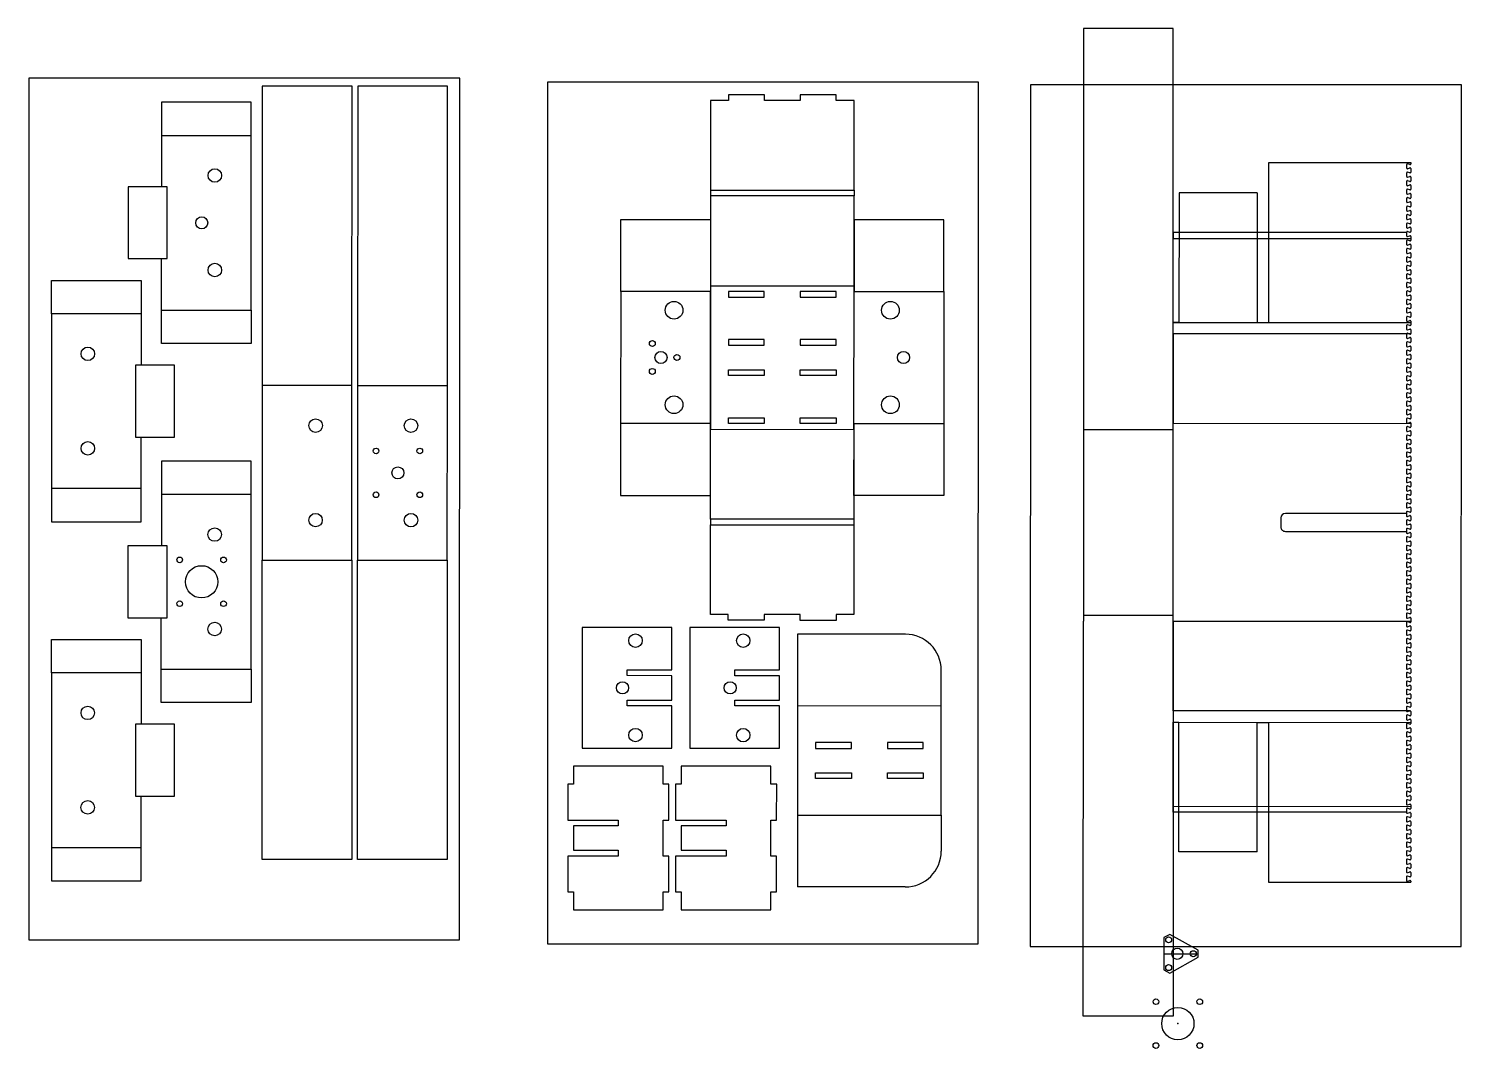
# Model space of a CAD drawing. Extents: x -47.4 to 49.1, y -49.9 to 45.6.
# Drawn here: x -39.23 to 0.68, y 17.07 to 45.47 of the extents above; entities that cross this region are included whole.
import ezdxf

# ---------------------------------------------------------------- set-up
doc = ezdxf.new("R2010")
doc.units = 0
for name, color, linetype in [('CUT', 5, 'CONTINUOUS'), ('DEFAULT', 7, 'CONTINUOUS'), ('REFERENCE_GEO', 7, 'CONTINUOUS'), ('SCORE', 1, 'CONTINUOUS')]:
    doc.layers.add(name, color=color, linetype=linetype)

msp = doc.modelspace()

# ---------------------------------------------------------------- linework, layer by layer
at = {"layer": 'CUT'}
for p, q in [((-9.846, 45.467), (-9.849, 34.467)), ((-7.346, 45.467), (-9.846, 45.467)), ((-7.349, 34.467), (-7.346, 45.467)), ((-32.719, 43.865), (-32.722, 35.525)), ((-30.219, 43.864), (-32.719, 43.865)), ((-30.222, 35.524), (-30.219, 43.864)), ((-30.063, 43.864), (-30.065, 35.524)), ((-27.563, 43.864), (-30.063, 43.864)), ((-27.565, 35.524), (-27.563, 43.864)), ((-18.737, 43.628), (-19.737, 43.628)), ((-19.737, 43.628), (-19.737, 43.468)), ((-18.737, 43.468), (-18.737, 43.628)), ((-16.737, 43.627), (-17.737, 43.627)), ((-17.737, 43.627), (-17.737, 43.467)), ((-16.737, 43.467), (-16.737, 43.627)), ((-35.528, 43.421), (-35.529, 42.491)), ((-33.028, 43.42), (-35.528, 43.421)), ((-33.029, 42.49), (-33.028, 43.42)), ((-19.737, 43.468), (-20.237, 43.468)), ((-20.237, 43.468), (-20.237, 40.968)), ((-17.737, 43.467), (-18.737, 43.468)), ((-16.237, 43.467), (-16.737, 43.467)), ((-16.237, 40.967), (-16.237, 43.467)), ((-35.529, 42.491), (-35.529, 41.061)), ((-33.03, 37.63), (-33.029, 42.49)), ((-4.688, 37.286), (-4.687, 41.736)), ((-4.687, 41.736), (-0.729, 41.735)), ((-0.847, 41.687), (-0.847, 41.584)), ((-0.755, 41.684), (-0.821, 41.706)), ((-0.821, 41.566), (-0.755, 41.588)), ((-0.729, 41.735), (-0.729, 41.702)), ((-0.729, 41.569), (-0.729, 41.518)), ((-0.729, 41.518), (-0.729, 41.466)), ((-0.847, 41.451), (-0.847, 41.348)), ((-0.847, 41.215), (-0.847, 41.112)), ((-0.755, 41.448), (-0.821, 41.47)), ((-0.821, 41.329), (-0.755, 41.352)), ((-0.755, 41.211), (-0.821, 41.233)), ((-0.821, 41.093), (-0.755, 41.115)), ((-0.729, 41.333), (-0.729, 41.281)), ((-0.729, 41.281), (-0.729, 41.23)), ((-36.459, 41.061), (-36.46, 39.061)), ((-35.369, 41.061), (-36.459, 41.061)), ((-20.237, 40.968), (-20.238, 40.808)), ((-20.238, 40.808), (-20.238, 38.308)), ((-16.237, 40.967), (-16.238, 40.807)), ((-16.238, 38.307), (-16.238, 40.807)), ((-7.187, 40.896), (-7.188, 37.286)), ((-5.007, 40.896), (-7.187, 40.896)), ((-5.007, 40.896), (-5.008, 37.286)), ((-0.847, 40.979), (-0.847, 40.876)), ((-0.847, 40.742), (-0.847, 40.64)), ((-0.755, 40.975), (-0.821, 40.997)), ((-0.821, 40.857), (-0.755, 40.879)), ((-0.755, 40.739), (-0.821, 40.761)), ((-0.729, 41.097), (-0.729, 41.045)), ((-0.729, 41.045), (-0.729, 40.994)), ((-0.729, 40.86), (-0.729, 40.809)), ((-0.729, 40.809), (-0.729, 40.758)), ((-0.847, 40.506), (-0.847, 40.403)), ((-0.821, 40.621), (-0.755, 40.643)), ((-0.755, 40.503), (-0.821, 40.525)), ((-0.821, 40.385), (-0.755, 40.407)), ((-0.729, 40.624), (-0.729, 40.573)), ((-0.729, 40.573), (-0.729, 40.521)), ((-0.729, 40.388), (-0.729, 40.337)), ((-0.729, 40.337), (-0.729, 40.285)), ((-22.738, 40.149), (-20.238, 40.148)), ((-22.738, 38.149), (-22.738, 40.149)), ((-20.238, 40.148), (-20.238, 38.148)), ((-13.738, 40.146), (-16.238, 40.147)), ((-16.238, 40.147), (-16.238, 38.147)), ((-13.738, 38.146), (-13.738, 40.146)), ((-0.847, 40.27), (-0.847, 40.167)), ((-0.847, 40.034), (-0.847, 39.931)), ((-0.755, 40.266), (-0.821, 40.289)), ((-0.821, 40.148), (-0.755, 40.17)), ((-0.755, 40.03), (-0.821, 40.052)), ((-0.821, 39.912), (-0.755, 39.934)), ((-0.729, 40.152), (-0.729, 40.1)), ((-0.729, 40.1), (-0.729, 40.049)), ((-0.729, 39.916), (-0.729, 39.864)), ((-7.347, 39.787), (-7.347, 39.627)), ((-0.847, 39.797), (-0.847, 39.695)), ((-0.847, 39.561), (-0.847, 39.458)), ((-0.755, 39.558), (-0.822, 39.58)), ((-0.755, 39.794), (-0.821, 39.816)), ((-0.821, 39.676), (-0.755, 39.698)), ((-0.729, 39.864), (-0.729, 39.813)), ((-0.729, 39.679), (-0.729, 39.628)), ((-0.729, 39.628), (-0.729, 39.576)), ((-0.848, 39.325), (-0.848, 39.222)), ((-0.822, 39.44), (-0.755, 39.462)), ((-0.755, 39.322), (-0.822, 39.344)), ((-0.822, 39.204), (-0.755, 39.226)), ((-0.755, 39.085), (-0.822, 39.107)), ((-0.729, 39.443), (-0.729, 39.392)), ((-0.729, 39.392), (-0.729, 39.34)), ((-0.729, 39.207), (-0.729, 39.155)), ((-0.729, 39.155), (-0.729, 39.104)), ((-36.46, 39.061), (-35.37, 39.061)), ((-35.53, 37.631), (-35.53, 39.061)), ((-0.848, 39.089), (-0.848, 38.986)), ((-0.848, 38.853), (-0.848, 38.75)), ((-0.822, 38.967), (-0.755, 38.989)), ((-0.755, 38.849), (-0.822, 38.871)), ((-0.822, 38.731), (-0.755, 38.753)), ((-0.73, 38.971), (-0.73, 38.919)), ((-0.73, 38.919), (-0.73, 38.868)), ((-0.73, 38.734), (-0.73, 38.683)), ((-38.591, 37.523), (-38.59, 38.453)), ((-38.59, 38.453), (-36.09, 38.452)), ((-36.09, 38.452), (-36.091, 37.522)), ((-0.848, 38.616), (-0.848, 38.514)), ((-0.848, 38.38), (-0.848, 38.277)), ((-0.756, 38.613), (-0.822, 38.635)), ((-0.822, 38.495), (-0.756, 38.517)), ((-0.756, 38.377), (-0.822, 38.399)), ((-0.73, 38.683), (-0.73, 38.632)), ((-0.73, 38.498), (-0.73, 38.447)), ((-0.73, 38.447), (-0.73, 38.395)), ((-22.738, 38.149), (-22.739, 34.469)), ((-18.738, 38.148), (-19.738, 38.148)), ((-19.738, 38.148), (-19.738, 37.988)), ((-19.738, 37.988), (-18.738, 37.988)), ((-18.738, 37.988), (-18.738, 38.148)), ((-16.738, 38.147), (-17.738, 38.147)), ((-17.738, 38.147), (-17.738, 37.987)), ((-17.738, 37.987), (-16.738, 37.987)), ((-16.738, 37.987), (-16.738, 38.147)), ((-13.738, 38.146), (-13.739, 34.466)), ((-0.848, 38.144), (-0.848, 38.041)), ((-0.822, 38.259), (-0.756, 38.281)), ((-0.756, 38.14), (-0.822, 38.163)), ((-0.822, 38.022), (-0.756, 38.044)), ((-0.756, 37.904), (-0.822, 37.926)), ((-0.73, 38.262), (-0.73, 38.211)), ((-0.73, 38.211), (-0.73, 38.159)), ((-0.73, 38.026), (-0.73, 37.974)), ((-0.73, 37.974), (-0.73, 37.923)), ((-38.591, 37.523), (-38.592, 32.663)), ((-36.091, 37.522), (-36.091, 36.092)), ((-35.531, 36.701), (-35.53, 37.631)), ((-33.03, 37.63), (-33.031, 36.7)), ((-0.848, 37.908), (-0.848, 37.805)), ((-0.848, 37.672), (-0.848, 37.569)), ((-0.822, 37.786), (-0.756, 37.808)), ((-0.756, 37.668), (-0.822, 37.69)), ((-0.822, 37.55), (-0.756, 37.572)), ((-0.73, 37.79), (-0.73, 37.738)), ((-0.73, 37.738), (-0.73, 37.687)), ((-0.73, 37.553), (-0.73, 37.502)), ((-7.188, 37.286), (-7.348, 37.287)), ((-5.008, 37.286), (-4.688, 37.286)), ((-0.848, 37.435), (-0.848, 37.332)), ((-0.848, 37.199), (-0.848, 37.096)), ((-0.756, 37.432), (-0.822, 37.454)), ((-0.822, 37.314), (-0.756, 37.336)), ((-0.756, 37.196), (-0.822, 37.218)), ((-0.73, 37.502), (-0.73, 37.451)), ((-0.73, 37.317), (-0.73, 37.266)), ((-0.73, 37.266), (-0.73, 37.214)), ((-18.739, 36.808), (-19.739, 36.808)), ((-19.739, 36.808), (-19.739, 36.648)), ((-18.739, 36.648), (-18.739, 36.808)), ((-16.739, 36.807), (-17.739, 36.807)), ((-17.739, 36.807), (-17.739, 36.647)), ((-16.739, 36.647), (-16.739, 36.807)), ((-7.348, 36.967), (-7.349, 34.467)), ((-0.848, 36.963), (-0.848, 36.86)), ((-0.848, 36.727), (-0.848, 36.624)), ((-0.822, 37.078), (-0.756, 37.1)), ((-0.756, 36.959), (-0.822, 36.982)), ((-0.822, 36.841), (-0.756, 36.863)), ((-0.756, 36.723), (-0.822, 36.745)), ((-0.73, 37.081), (-0.73, 37.029)), ((-0.73, 37.029), (-0.73, 36.978)), ((-0.73, 36.845), (-0.73, 36.793)), ((-0.73, 36.793), (-0.73, 36.742)), ((-33.031, 36.7), (-35.531, 36.701)), ((-19.739, 36.648), (-18.739, 36.648)), ((-17.739, 36.647), (-16.739, 36.647)), ((-0.848, 36.49), (-0.848, 36.388)), ((-0.823, 36.369), (-0.756, 36.391)), ((-0.822, 36.605), (-0.756, 36.627)), ((-0.756, 36.487), (-0.822, 36.509)), ((-0.73, 36.608), (-0.73, 36.557)), ((-0.73, 36.557), (-0.73, 36.506)), ((-0.73, 36.372), (-0.73, 36.321)), ((-0.73, 36.321), (-0.73, 36.269)), ((-35.161, 36.092), (-36.251, 36.092)), ((-35.162, 34.092), (-35.161, 36.092)), ((-19.739, 35.968), (-18.739, 35.968)), ((-19.739, 35.808), (-19.739, 35.968)), ((-18.739, 35.968), (-18.739, 35.808)), ((-17.739, 35.967), (-16.739, 35.967)), ((-17.739, 35.807), (-17.739, 35.967)), ((-16.739, 35.967), (-16.739, 35.807)), ((-0.849, 36.018), (-0.849, 35.915)), ((-0.848, 36.254), (-0.848, 36.151)), ((-0.756, 36.251), (-0.823, 36.273)), ((-0.823, 36.133), (-0.756, 36.155)), ((-0.756, 36.015), (-0.823, 36.037)), ((-0.823, 35.896), (-0.756, 35.918)), ((-0.73, 36.136), (-0.73, 36.085)), ((-0.73, 36.085), (-0.73, 36.033)), ((-32.722, 35.525), (-32.723, 30.665)), ((-30.223, 30.664), (-30.222, 35.524)), ((-30.065, 35.524), (-30.067, 30.664)), ((-27.567, 30.664), (-27.565, 35.524)), ((-18.739, 35.808), (-19.739, 35.808)), ((-16.739, 35.807), (-17.739, 35.807)), ((-0.849, 35.782), (-0.849, 35.679)), ((-0.849, 35.546), (-0.849, 35.443)), ((-0.756, 35.778), (-0.823, 35.8)), ((-0.823, 35.66), (-0.756, 35.682)), ((-0.756, 35.542), (-0.823, 35.564)), ((-0.731, 35.664), (-0.731, 35.612)), ((-0.731, 35.612), (-0.731, 35.561)), ((-0.73, 35.9), (-0.73, 35.848)), ((-0.73, 35.848), (-0.73, 35.797)), ((-0.849, 35.309), (-0.849, 35.206)), ((-0.823, 35.424), (-0.756, 35.446)), ((-0.757, 35.306), (-0.823, 35.328)), ((-0.823, 35.188), (-0.757, 35.21)), ((-0.731, 35.427), (-0.731, 35.376)), ((-0.731, 35.376), (-0.731, 35.325)), ((-0.731, 35.191), (-0.731, 35.14)), ((-0.731, 35.14), (-0.731, 35.088)), ((-0.849, 35.073), (-0.849, 34.97)), ((-0.849, 34.837), (-0.849, 34.734)), ((-0.757, 35.07), (-0.823, 35.092)), ((-0.823, 34.952), (-0.757, 34.974)), ((-0.757, 34.833), (-0.823, 34.856)), ((-0.823, 34.715), (-0.757, 34.737)), ((-0.731, 34.955), (-0.731, 34.904)), ((-0.731, 34.904), (-0.731, 34.852)), ((-0.731, 34.719), (-0.731, 34.667)), ((-22.739, 34.469), (-22.74, 32.469)), ((-20.24, 32.468), (-20.239, 34.468)), ((-19.739, 34.628), (-18.739, 34.628)), ((-19.739, 34.468), (-19.739, 34.628)), ((-18.739, 34.468), (-19.739, 34.468)), ((-18.739, 34.628), (-18.739, 34.468)), ((-17.739, 34.627), (-16.739, 34.627)), ((-17.739, 34.467), (-17.739, 34.627)), ((-16.739, 34.467), (-17.739, 34.467)), ((-16.739, 34.627), (-16.739, 34.467)), ((-16.24, 32.467), (-16.239, 34.467)), ((-13.739, 34.466), (-13.74, 32.466)), ((-9.849, 34.467), (-9.851, 28.967)), ((-0.849, 34.601), (-0.849, 34.498)), ((-0.849, 34.364), (-0.849, 34.262)), ((-0.757, 34.597), (-0.823, 34.619)), ((-0.823, 34.479), (-0.757, 34.501)), ((-0.757, 34.361), (-0.823, 34.383)), ((-0.731, 34.667), (-0.731, 34.616)), ((-0.731, 34.482), (-0.731, 34.431)), ((-0.731, 34.431), (-0.731, 34.38)), ((-36.252, 34.092), (-35.162, 34.092)), ((-36.092, 32.662), (-36.092, 34.092)), ((-20.24, 31.808), (-20.24, 34.308)), ((-16.24, 34.307), (-16.24, 31.807)), ((-0.849, 34.128), (-0.849, 34.025)), ((-0.823, 34.243), (-0.757, 34.265)), ((-0.757, 34.125), (-0.823, 34.147)), ((-0.823, 34.007), (-0.757, 34.029)), ((-0.731, 34.246), (-0.731, 34.195)), ((-0.731, 34.195), (-0.731, 34.143)), ((-0.731, 34.01), (-0.731, 33.959)), ((-0.731, 33.959), (-0.731, 33.907)), ((-0.849, 33.892), (-0.849, 33.789)), ((-0.849, 33.656), (-0.849, 33.553)), ((-0.757, 33.889), (-0.823, 33.911)), ((-0.823, 33.77), (-0.757, 33.793)), ((-0.757, 33.652), (-0.823, 33.674)), ((-0.823, 33.534), (-0.757, 33.556)), ((-0.731, 33.774), (-0.731, 33.722)), ((-0.731, 33.722), (-0.731, 33.671)), ((-0.731, 33.538), (-0.731, 33.486)), ((-33.032, 33.42), (-35.532, 33.421)), ((-35.532, 33.421), (-35.532, 32.491)), ((-33.032, 32.49), (-33.032, 33.42)), ((-0.849, 33.42), (-0.849, 33.317)), ((-0.849, 33.183), (-0.849, 33.08)), ((-0.757, 33.416), (-0.823, 33.438)), ((-0.823, 33.298), (-0.757, 33.32)), ((-0.757, 33.18), (-0.823, 33.202)), ((-0.731, 33.486), (-0.731, 33.435)), ((-0.731, 33.301), (-0.731, 33.25)), ((-0.731, 33.25), (-0.731, 33.199)), ((-0.849, 32.947), (-0.849, 32.844)), ((-0.824, 33.062), (-0.757, 33.084)), ((-0.757, 32.944), (-0.824, 32.966)), ((-0.824, 32.826), (-0.757, 32.848)), ((-0.757, 32.707), (-0.824, 32.73)), ((-0.731, 33.065), (-0.731, 33.014)), ((-0.731, 33.014), (-0.731, 32.962)), ((-0.731, 32.829), (-0.731, 32.778)), ((-0.731, 32.778), (-0.731, 32.726)), ((-38.592, 32.663), (-38.592, 31.733)), ((-36.092, 31.732), (-36.092, 32.662)), ((-35.532, 32.491), (-35.532, 31.061)), ((-33.033, 27.63), (-33.032, 32.49)), ((-22.74, 32.469), (-20.24, 32.468)), ((-13.74, 32.466), (-16.24, 32.467)), ((-0.85, 32.711), (-0.85, 32.608)), ((-0.85, 32.475), (-0.85, 32.372)), ((-0.824, 32.589), (-0.757, 32.611)), ((-0.757, 32.471), (-0.824, 32.493)), ((-0.824, 32.353), (-0.757, 32.375)), ((-0.732, 32.357), (-0.732, 32.305)), ((-0.731, 32.593), (-0.731, 32.541)), ((-0.731, 32.541), (-0.731, 32.49)), ((-0.85, 31.965), (-4.225, 31.966)), ((-0.85, 32.238), (-0.85, 32.136)), ((-0.85, 32.002), (-0.85, 31.899)), ((-0.757, 32.235), (-0.824, 32.257)), ((-0.824, 32.117), (-0.758, 32.139)), ((-0.758, 31.999), (-0.824, 32.021)), ((-0.732, 32.305), (-0.732, 32.254)), ((-0.732, 32.12), (-0.732, 32.069)), ((-0.732, 32.069), (-0.732, 32.017)), ((-38.592, 31.733), (-36.092, 31.732)), ((-20.241, 29.148), (-20.24, 31.648)), ((-20.24, 31.808), (-20.24, 31.648)), ((-16.24, 31.647), (-16.241, 29.147)), ((-16.24, 31.807), (-16.24, 31.647)), ((-4.35, 31.841), (-4.35, 31.591)), ((-0.85, 31.766), (-0.85, 31.663)), ((-0.85, 31.53), (-0.85, 31.427)), ((-0.824, 31.881), (-0.758, 31.903)), ((-0.758, 31.763), (-0.824, 31.785)), ((-0.824, 31.644), (-0.758, 31.667)), ((-0.758, 31.526), (-0.824, 31.548)), ((-0.732, 31.884), (-0.732, 31.833)), ((-0.732, 31.833), (-0.732, 31.781)), ((-0.732, 31.648), (-0.732, 31.596)), ((-0.732, 31.596), (-0.732, 31.545)), ((-4.225, 31.466), (-0.85, 31.465)), ((-0.85, 31.294), (-0.85, 31.191)), ((-0.824, 31.408), (-0.758, 31.43)), ((-0.758, 31.29), (-0.824, 31.312)), ((-0.824, 31.172), (-0.758, 31.194)), ((-0.732, 31.412), (-0.732, 31.36)), ((-0.732, 31.36), (-0.732, 31.309)), ((-0.732, 31.175), (-0.732, 31.124)), ((-36.462, 31.061), (-36.463, 29.061)), ((-35.372, 31.061), (-36.462, 31.061)), ((-0.85, 31.057), (-0.85, 30.954)), ((-0.85, 30.821), (-0.85, 30.718)), ((-0.758, 31.054), (-0.824, 31.076)), ((-0.824, 30.936), (-0.758, 30.958)), ((-0.758, 30.818), (-0.824, 30.84)), ((-0.732, 31.124), (-0.732, 31.073)), ((-0.732, 30.939), (-0.732, 30.888)), ((-0.732, 30.888), (-0.732, 30.836)), ((-32.726, 22.325), (-32.723, 30.665)), ((-30.223, 30.664), (-30.226, 22.324)), ((-30.069, 22.324), (-30.067, 30.664)), ((-27.567, 30.664), (-27.569, 22.324)), ((-0.85, 30.585), (-0.85, 30.482)), ((-0.85, 30.349), (-0.85, 30.246)), ((-0.824, 30.7), (-0.758, 30.722)), ((-0.758, 30.581), (-0.824, 30.604)), ((-0.824, 30.463), (-0.758, 30.485)), ((-0.758, 30.345), (-0.824, 30.367)), ((-0.732, 30.703), (-0.732, 30.652)), ((-0.732, 30.652), (-0.732, 30.6)), ((-0.732, 30.467), (-0.732, 30.415)), ((-0.732, 30.415), (-0.732, 30.364)), ((-0.85, 30.112), (-0.85, 30.01)), ((-0.824, 30.227), (-0.758, 30.249)), ((-0.758, 30.109), (-0.824, 30.131)), ((-0.824, 29.991), (-0.758, 30.013)), ((-0.732, 30.231), (-0.732, 30.179)), ((-0.732, 30.179), (-0.732, 30.128)), ((-0.732, 29.994), (-0.732, 29.943)), ((-0.732, 29.943), (-0.732, 29.891)), ((-0.85, 29.876), (-0.85, 29.773)), ((-0.85, 29.64), (-0.85, 29.537)), ((-0.825, 29.755), (-0.758, 29.777)), ((-0.758, 29.637), (-0.825, 29.659)), ((-0.825, 29.518), (-0.758, 29.541)), ((-0.758, 29.873), (-0.824, 29.895)), ((-0.732, 29.758), (-0.732, 29.707)), ((-0.732, 29.707), (-0.732, 29.655)), ((-19.741, 29.148), (-20.241, 29.148)), ((-19.741, 28.988), (-19.741, 29.148)), ((-17.741, 29.147), (-18.741, 29.148)), ((-18.741, 29.148), (-18.741, 28.988)), ((-17.741, 28.987), (-17.741, 29.147)), ((-16.241, 29.147), (-16.741, 29.147)), ((-16.741, 29.147), (-16.741, 28.987)), ((-0.851, 29.404), (-0.851, 29.301)), ((-0.851, 29.168), (-0.851, 29.065)), ((-0.758, 29.4), (-0.825, 29.422)), ((-0.825, 29.282), (-0.758, 29.304)), ((-0.758, 29.164), (-0.825, 29.186)), ((-0.732, 29.522), (-0.732, 29.47)), ((-0.732, 29.47), (-0.732, 29.419)), ((-0.732, 29.286), (-0.732, 29.234)), ((-0.732, 29.234), (-0.732, 29.183)), ((-36.463, 29.061), (-35.373, 29.061)), ((-35.533, 27.631), (-35.533, 29.061)), ((-23.812, 28.787), (-23.813, 25.427)), ((-21.312, 28.786), (-23.812, 28.787)), ((-21.312, 27.606), (-21.312, 28.786)), ((-20.812, 28.786), (-20.813, 25.426)), ((-18.312, 28.786), (-20.812, 28.786)), ((-18.741, 28.988), (-19.741, 28.988)), ((-18.312, 27.606), (-18.312, 28.786)), ((-16.741, 28.987), (-17.741, 28.987)), ((-9.854, 17.967), (-9.851, 28.967)), ((-7.351, 28.967), (-7.354, 17.967)), ((-7.351, 26.467), (-7.351, 28.967)), ((-0.851, 28.931), (-0.851, 28.828)), ((-0.825, 29.046), (-0.758, 29.068)), ((-0.758, 28.928), (-0.825, 28.95)), ((-0.825, 28.81), (-0.759, 28.832)), ((-0.733, 29.049), (-0.733, 28.998)), ((-0.733, 28.998), (-0.733, 28.947)), ((-0.733, 28.813), (-0.733, 28.762)), ((-0.733, 28.762), (-0.733, 28.71)), ((-38.594, 27.523), (-38.593, 28.453)), ((-38.593, 28.453), (-36.093, 28.452)), ((-36.093, 28.452), (-36.094, 27.522)), ((-17.809, 28.602), (-17.811, 21.562)), ((-14.809, 28.601), (-17.809, 28.602)), ((-0.851, 28.695), (-0.851, 28.592)), ((-0.851, 28.459), (-0.851, 28.356)), ((-0.759, 28.692), (-0.825, 28.714)), ((-0.825, 28.574), (-0.759, 28.596)), ((-0.759, 28.455), (-0.825, 28.478)), ((-0.825, 28.337), (-0.759, 28.359)), ((-0.733, 28.577), (-0.733, 28.526)), ((-0.733, 28.526), (-0.733, 28.474)), ((-0.733, 28.341), (-0.733, 28.289)), ((-0.851, 28.223), (-0.851, 28.12)), ((-0.851, 27.986), (-0.851, 27.884)), ((-0.759, 28.219), (-0.825, 28.241)), ((-0.825, 28.101), (-0.759, 28.123)), ((-0.759, 27.983), (-0.825, 28.005)), ((-0.733, 28.289), (-0.733, 28.238)), ((-0.733, 28.105), (-0.733, 28.053)), ((-0.733, 28.053), (-0.733, 28.002)), ((-35.534, 26.701), (-35.533, 27.631)), ((-33.033, 27.63), (-33.034, 26.7)), ((-22.562, 27.447), (-22.562, 27.607)), ((-22.562, 27.607), (-21.312, 27.606)), ((-19.562, 27.446), (-19.562, 27.606)), ((-19.562, 27.606), (-18.312, 27.606)), ((-13.809, 26.601), (-13.809, 27.601)), ((-0.851, 27.75), (-0.851, 27.647)), ((-0.825, 27.865), (-0.759, 27.887)), ((-0.759, 27.747), (-0.825, 27.769)), ((-0.825, 27.629), (-0.759, 27.651)), ((-0.733, 27.868), (-0.733, 27.817)), ((-0.733, 27.817), (-0.733, 27.765)), ((-0.733, 27.632), (-0.733, 27.581)), ((-0.733, 27.581), (-0.733, 27.529)), ((-38.594, 27.523), (-38.595, 22.663)), ((-36.094, 27.522), (-36.094, 26.092)), ((-21.312, 27.446), (-22.562, 27.447)), ((-21.312, 26.766), (-21.312, 27.446)), ((-18.312, 27.446), (-19.562, 27.446)), ((-18.312, 26.766), (-18.312, 27.446)), ((-0.851, 27.514), (-0.851, 27.411)), ((-0.851, 27.278), (-0.851, 27.175)), ((-0.759, 27.511), (-0.825, 27.533)), ((-0.825, 27.392), (-0.759, 27.415)), ((-0.759, 27.274), (-0.825, 27.296)), ((-0.825, 27.156), (-0.759, 27.178)), ((-0.733, 27.396), (-0.733, 27.344)), ((-0.733, 27.344), (-0.733, 27.293)), ((-0.733, 27.16), (-0.733, 27.108)), ((-22.562, 26.607), (-22.562, 26.767)), ((-22.562, 26.767), (-21.312, 26.766)), ((-19.562, 26.606), (-19.562, 26.766)), ((-19.562, 26.766), (-18.312, 26.766)), ((-0.851, 27.042), (-0.851, 26.939)), ((-0.851, 26.805), (-0.851, 26.703)), ((-0.759, 27.038), (-0.825, 27.06)), ((-0.825, 26.92), (-0.759, 26.942)), ((-0.759, 26.802), (-0.825, 26.824)), ((-0.733, 27.108), (-0.733, 27.057)), ((-0.733, 26.923), (-0.733, 26.872)), ((-0.733, 26.872), (-0.733, 26.821)), ((-33.034, 26.7), (-35.534, 26.701)), ((-21.312, 26.606), (-22.562, 26.607)), ((-21.313, 25.426), (-21.312, 26.606)), ((-18.312, 26.606), (-19.562, 26.606)), ((-18.313, 25.426), (-18.312, 26.606)), ((-17.809, 26.602), (-17.81, 23.562)), ((-13.81, 23.561), (-13.809, 26.601)), ((-0.851, 26.569), (-0.851, 26.466)), ((-0.826, 26.448), (-0.759, 26.47)), ((-0.759, 26.329), (-0.826, 26.352)), ((-0.825, 26.684), (-0.759, 26.706)), ((-0.759, 26.566), (-0.825, 26.588)), ((-0.733, 26.687), (-0.733, 26.636)), ((-0.733, 26.636), (-0.733, 26.584)), ((-0.733, 26.451), (-0.733, 26.4)), ((-0.733, 26.4), (-0.733, 26.348)), ((-35.164, 26.092), (-36.254, 26.092)), ((-35.165, 24.092), (-35.164, 26.092)), ((-7.192, 26.146), (-7.352, 26.147)), ((-7.352, 23.807), (-7.352, 26.147)), ((-7.193, 22.536), (-7.192, 26.146)), ((-5.013, 22.536), (-5.012, 26.146)), ((-5.012, 26.146), (-4.692, 26.146)), ((-4.692, 26.146), (-4.693, 21.696)), ((-0.851, 26.333), (-0.852, 26.23)), ((-0.852, 26.097), (-0.852, 25.994)), ((-0.826, 26.211), (-0.759, 26.233)), ((-0.759, 26.093), (-0.826, 26.115)), ((-0.826, 25.975), (-0.759, 25.997)), ((-0.733, 26.215), (-0.733, 26.163)), ((-0.733, 26.163), (-0.733, 26.112)), ((-0.733, 25.979), (-0.733, 25.927)), ((-16.31, 25.582), (-17.31, 25.582)), ((-17.31, 25.582), (-17.31, 25.422)), ((-16.31, 25.422), (-16.31, 25.582)), ((-14.31, 25.581), (-15.31, 25.582)), ((-15.31, 25.582), (-15.31, 25.422)), ((-14.31, 25.421), (-14.31, 25.581)), ((-0.852, 25.86), (-0.852, 25.758)), ((-0.852, 25.624), (-0.852, 25.521)), ((-0.759, 25.857), (-0.826, 25.879)), ((-0.826, 25.739), (-0.759, 25.761)), ((-0.759, 25.621), (-0.826, 25.643)), ((-0.733, 25.927), (-0.734, 25.876)), ((-0.734, 25.742), (-0.734, 25.691)), ((-0.734, 25.691), (-0.734, 25.639)), ((-23.813, 25.427), (-21.313, 25.426)), ((-20.813, 25.426), (-18.313, 25.426)), ((-17.31, 25.422), (-16.31, 25.422)), ((-15.31, 25.422), (-14.31, 25.421)), ((-0.852, 25.388), (-0.852, 25.285)), ((-0.852, 25.152), (-0.852, 25.049)), ((-0.826, 25.503), (-0.76, 25.525)), ((-0.76, 25.385), (-0.826, 25.407)), ((-0.826, 25.267), (-0.76, 25.289)), ((-0.76, 25.148), (-0.826, 25.17)), ((-0.734, 25.506), (-0.734, 25.455)), ((-0.734, 25.455), (-0.734, 25.403)), ((-0.734, 25.27), (-0.734, 25.218)), ((-0.734, 25.218), (-0.734, 25.167)), ((-24.053, 24.923), (-24.053, 24.423)), ((-21.553, 24.922), (-24.053, 24.923)), ((-21.553, 24.422), (-21.553, 24.922)), ((-21.053, 24.922), (-21.053, 24.422)), ((-18.553, 24.921), (-21.053, 24.922)), ((-18.553, 24.421), (-18.553, 24.921)), ((-17.31, 24.742), (-16.31, 24.742)), ((-17.31, 24.582), (-17.31, 24.742)), ((-16.31, 24.742), (-16.31, 24.582)), ((-15.31, 24.742), (-14.31, 24.741)), ((-15.31, 24.582), (-15.31, 24.742)), ((-14.31, 24.741), (-14.31, 24.581)), ((-0.852, 24.916), (-0.852, 24.813)), ((-0.826, 25.03), (-0.76, 25.052)), ((-0.76, 24.912), (-0.826, 24.934)), ((-0.826, 24.794), (-0.76, 24.816)), ((-0.734, 25.034), (-0.734, 24.982)), ((-0.734, 24.982), (-0.734, 24.931)), ((-0.734, 24.797), (-0.734, 24.746)), ((-0.734, 24.746), (-0.734, 24.695)), ((-24.213, 24.423), (-24.214, 23.423)), ((-24.053, 24.423), (-24.213, 24.423)), ((-21.393, 24.422), (-21.553, 24.422)), ((-21.394, 23.422), (-21.393, 24.422)), ((-21.213, 24.422), (-21.214, 23.422)), ((-21.053, 24.422), (-21.213, 24.422)), ((-18.393, 24.421), (-18.553, 24.421)), ((-18.394, 23.421), (-18.393, 24.421)), ((-16.31, 24.582), (-17.31, 24.582)), ((-14.31, 24.581), (-15.31, 24.582)), ((-0.852, 24.679), (-0.852, 24.577)), ((-0.852, 24.443), (-0.852, 24.34)), ((-0.76, 24.676), (-0.826, 24.698)), ((-0.826, 24.558), (-0.76, 24.58)), ((-0.76, 24.44), (-0.826, 24.462)), ((-0.826, 24.322), (-0.76, 24.344)), ((-0.734, 24.561), (-0.734, 24.51)), ((-0.734, 24.51), (-0.734, 24.458)), ((-36.255, 24.092), (-35.165, 24.092)), ((-36.095, 22.662), (-36.095, 24.092)), ((-0.852, 24.207), (-0.852, 24.104)), ((-0.852, 23.971), (-0.852, 23.868)), ((-0.76, 24.203), (-0.826, 24.226)), ((-0.826, 24.085), (-0.76, 24.107)), ((-0.76, 23.967), (-0.826, 23.989)), ((-0.734, 24.325), (-0.734, 24.274)), ((-0.734, 24.274), (-0.734, 24.222)), ((-0.734, 24.089), (-0.734, 24.037)), ((-0.734, 24.037), (-0.734, 23.986)), ((-13.81, 23.561), (-13.811, 22.561)), ((-7.352, 23.647), (-7.352, 23.807)), ((-0.852, 23.734), (-0.852, 23.632)), ((-0.826, 23.849), (-0.76, 23.871)), ((-0.76, 23.731), (-0.826, 23.753)), ((-0.826, 23.613), (-0.76, 23.635)), ((-0.734, 23.853), (-0.734, 23.801)), ((-0.734, 23.801), (-0.734, 23.75)), ((-0.734, 23.616), (-0.734, 23.565)), ((-0.734, 23.565), (-0.734, 23.513)), ((-24.214, 23.423), (-24.054, 23.423)), ((-24.054, 23.423), (-22.804, 23.423)), ((-22.804, 23.263), (-24.054, 23.263)), ((-24.054, 23.263), (-24.054, 22.583)), ((-22.804, 23.423), (-22.804, 23.263)), ((-21.554, 22.422), (-21.554, 23.422)), ((-21.554, 23.422), (-21.394, 23.422)), ((-21.214, 23.422), (-21.054, 23.422)), ((-21.054, 23.422), (-19.804, 23.422)), ((-19.804, 23.262), (-21.054, 23.262)), ((-21.054, 23.262), (-21.054, 22.582)), ((-19.804, 23.422), (-19.804, 23.262)), ((-18.554, 22.421), (-18.554, 23.421)), ((-18.554, 23.421), (-18.394, 23.421)), ((-0.852, 23.498), (-0.852, 23.395)), ((-0.852, 23.262), (-0.852, 23.159)), ((-0.827, 23.141), (-0.76, 23.163)), ((-0.76, 23.495), (-0.826, 23.517)), ((-0.826, 23.377), (-0.76, 23.399)), ((-0.76, 23.259), (-0.826, 23.281)), ((-0.734, 23.38), (-0.734, 23.329)), ((-0.734, 23.329), (-0.734, 23.277)), ((-0.852, 23.026), (-0.853, 22.923)), ((-0.853, 22.79), (-0.853, 22.687)), ((-0.76, 23.022), (-0.827, 23.045)), ((-0.827, 22.904), (-0.76, 22.926)), ((-0.76, 22.786), (-0.827, 22.808)), ((-0.734, 23.144), (-0.734, 23.092)), ((-0.734, 23.092), (-0.734, 23.041)), ((-0.734, 22.908), (-0.734, 22.856)), ((-0.734, 22.856), (-0.734, 22.805)), ((-38.595, 22.663), (-38.595, 21.733)), ((-36.095, 21.732), (-36.095, 22.662)), ((-24.054, 22.423), (-24.214, 22.423)), ((-24.214, 22.423), (-24.214, 21.423)), ((-24.054, 22.583), (-22.804, 22.583)), ((-22.804, 22.423), (-24.054, 22.423)), ((-22.804, 22.583), (-22.804, 22.423)), ((-21.394, 22.422), (-21.554, 22.422)), ((-21.394, 21.422), (-21.394, 22.422)), ((-21.054, 22.422), (-21.214, 22.422)), ((-21.214, 22.422), (-21.214, 21.422)), ((-21.054, 22.582), (-19.804, 22.582)), ((-19.804, 22.422), (-21.054, 22.422)), ((-19.804, 22.582), (-19.804, 22.422)), ((-18.394, 22.421), (-18.554, 22.421)), ((-18.394, 21.421), (-18.394, 22.421)), ((-5.013, 22.536), (-7.193, 22.536)), ((-0.853, 22.553), (-0.853, 22.451)), ((-0.827, 22.668), (-0.76, 22.69)), ((-0.76, 22.55), (-0.827, 22.572)), ((-0.827, 22.432), (-0.76, 22.454)), ((-0.734, 22.62), (-0.735, 22.569)), ((-0.735, 22.435), (-0.735, 22.384)), ((-0.735, 22.384), (-0.735, 22.332)), ((-0.734, 22.671), (-0.734, 22.62)), ((-30.226, 22.324), (-32.726, 22.325)), ((-27.569, 22.324), (-30.069, 22.324)), ((-0.853, 22.317), (-0.853, 22.214)), ((-0.853, 22.081), (-0.853, 21.978)), ((-0.76, 22.314), (-0.827, 22.336)), ((-0.827, 22.196), (-0.761, 22.218)), ((-0.761, 22.078), (-0.827, 22.1)), ((-0.827, 21.959), (-0.761, 21.981)), ((-0.735, 22.199), (-0.735, 22.148)), ((-0.735, 22.148), (-0.735, 22.096)), ((-0.735, 21.963), (-0.735, 21.911)), ((-38.595, 21.733), (-36.095, 21.732)), ((-14.811, 21.561), (-17.811, 21.562)), ((-4.693, 21.696), (-0.735, 21.695)), ((-0.853, 21.845), (-0.853, 21.742)), ((-0.761, 21.841), (-0.827, 21.863)), ((-0.827, 21.723), (-0.761, 21.745)), ((-0.735, 21.911), (-0.735, 21.86)), ((-0.735, 21.727), (-0.735, 21.695)), ((-24.214, 21.423), (-24.054, 21.423)), ((-24.054, 21.423), (-24.054, 20.923)), ((-21.554, 20.922), (-21.554, 21.422)), ((-21.554, 21.422), (-21.394, 21.422)), ((-21.214, 21.422), (-21.054, 21.422)), ((-21.054, 21.422), (-21.054, 20.922)), ((-18.554, 20.921), (-18.554, 21.421)), ((-18.554, 21.421), (-18.394, 21.421)), ((-24.054, 20.923), (-21.554, 20.922)), ((-21.054, 20.922), (-18.554, 20.921)), ((-7.354, 17.967), (-9.854, 17.967))]:
    msp.add_line(p, q, dxfattribs=at)
for centre, radius in [((-34.042, 41.376), 0.188), ((-34.407, 40.06), 0.168), ((-34.043, 38.744), 0.188), ((-21.252, 37.625), 0.247), ((-15.226, 37.623), 0.247), ((-21.856, 36.696), 0.0825), ((-37.578, 36.409), 0.188), ((-21.616, 36.309), 0.168), ((-21.171, 36.309), 0.0825), ((-14.862, 36.307), 0.168), ((-21.857, 35.921), 0.0825), ((-21.252, 34.993), 0.247), ((-15.226, 34.991), 0.247), ((-31.235, 34.411), 0.188), ((-28.579, 34.41), 0.188), ((-37.579, 33.777), 0.188), ((-29.553, 33.704), 0.0787), ((-28.333, 33.704), 0.0787), ((-28.943, 33.094), 0.168), ((-29.553, 32.484), 0.0787), ((-28.333, 32.484), 0.0787), ((-31.236, 31.779), 0.188), ((-28.579, 31.778), 0.188), ((-34.045, 31.376), 0.188), ((-35.02, 30.671), 0.0787), ((-33.799, 30.67), 0.0787), ((-34.41, 30.06), 0.45), ((-35.02, 29.45), 0.0787), ((-33.8, 29.45), 0.0787), ((-34.046, 28.744), 0.188), ((-22.325, 28.423), 0.188), ((-19.325, 28.422), 0.188), ((-22.689, 27.107), 0.168), ((-19.689, 27.106), 0.168), ((-37.581, 26.409), 0.188), ((-22.325, 25.791), 0.188), ((-19.325, 25.79), 0.188), ((-37.582, 23.777), 0.188)]:
    msp.add_circle(centre, radius, dxfattribs=at)
for centre, radius, start, end in [((-0.827, 41.687), 0.0197, 71.5476, 179.9825), ((-0.827, 41.584), 0.0197, 179.9825, 288.4175), ((-0.748, 41.702), 0.0197, 251.5476, 359.9825), ((-0.748, 41.569), 0.0197, 359.9825, 108.4175), ((-0.827, 41.451), 0.0197, 71.5476, 179.9825), ((-0.827, 41.348), 0.0197, 179.9825, 288.4175), ((-0.827, 41.215), 0.0197, 71.5476, 179.9825), ((-0.827, 41.112), 0.0197, 179.9825, 288.4175), ((-0.748, 41.466), 0.0197, 251.5476, 359.9825), ((-0.748, 41.333), 0.0197, 359.9825, 108.4175), ((-0.749, 41.23), 0.0197, 251.5476, 359.9825), ((-0.749, 41.097), 0.0197, 359.9825, 108.4175), ((-0.827, 40.979), 0.0197, 71.5476, 179.9825), ((-0.827, 40.876), 0.0197, 179.9825, 288.4175), ((-0.827, 40.742), 0.0197, 71.5476, 179.9825), ((-0.749, 40.994), 0.0197, 251.5476, 359.9825), ((-0.749, 40.86), 0.0197, 359.9825, 108.4175), ((-0.749, 40.758), 0.0197, 251.5476, 359.9825), ((-0.827, 40.64), 0.0197, 179.9825, 288.4175), ((-0.827, 40.506), 0.0197, 71.5476, 179.9825), ((-0.827, 40.403), 0.0197, 179.9825, 288.4175), ((-0.749, 40.624), 0.0197, 359.9825, 108.4175), ((-0.749, 40.521), 0.0197, 251.5476, 359.9825), ((-0.749, 40.388), 0.0197, 359.9825, 108.4175), ((-0.828, 40.27), 0.0197, 71.5476, 179.9825), ((-0.828, 40.167), 0.0197, 179.9825, 288.4175), ((-0.828, 40.034), 0.0197, 71.5476, 179.9825), ((-0.828, 39.931), 0.0197, 179.9825, 288.4175), ((-0.749, 40.285), 0.0197, 251.5476, 359.9825), ((-0.749, 40.152), 0.0197, 359.9825, 108.4175), ((-0.749, 40.049), 0.0197, 251.5476, 359.9825), ((-0.749, 39.916), 0.0197, 359.9825, 108.4175), ((-0.828, 39.797), 0.0197, 71.5476, 179.9825), ((-0.828, 39.695), 0.0197, 179.9825, 288.4175), ((-0.828, 39.561), 0.0197, 71.5476, 179.9825), ((-0.749, 39.813), 0.0197, 251.5476, 359.9825), ((-0.749, 39.679), 0.0197, 359.9825, 108.4175), ((-0.749, 39.576), 0.0197, 251.5476, 359.9825), ((-0.828, 39.325), 0.0197, 71.5476, 179.9825), ((-0.828, 39.222), 0.0197, 179.9825, 288.4175), ((-0.828, 39.089), 0.0197, 71.5476, 179.9825), ((-0.828, 39.458), 0.0197, 179.9825, 288.4175), ((-0.749, 39.443), 0.0197, 359.9825, 108.4175), ((-0.749, 39.34), 0.0197, 251.5476, 359.9825), ((-0.749, 39.207), 0.0197, 359.9825, 108.4175), ((-0.828, 38.986), 0.0197, 179.9825, 288.4175), ((-0.828, 38.853), 0.0197, 71.5476, 179.9825), ((-0.828, 38.75), 0.0197, 179.9825, 288.4175), ((-0.749, 39.104), 0.0197, 251.5476, 359.9825), ((-0.749, 38.971), 0.0197, 359.9825, 108.4175), ((-0.749, 38.868), 0.0197, 251.5476, 359.9825), ((-0.749, 38.734), 0.0197, 359.9825, 108.4175), ((-0.828, 38.616), 0.0197, 71.5476, 179.9825), ((-0.828, 38.514), 0.0197, 179.9825, 288.4175), ((-0.828, 38.38), 0.0197, 71.5476, 179.9825), ((-0.749, 38.632), 0.0197, 251.5476, 359.9825), ((-0.749, 38.498), 0.0197, 359.9825, 108.4175), ((-0.749, 38.395), 0.0197, 251.5476, 359.9825), ((-0.828, 38.277), 0.0197, 179.9825, 288.4175), ((-0.828, 38.144), 0.0197, 71.5476, 179.9825), ((-0.828, 38.041), 0.0197, 179.9825, 288.4175), ((-0.828, 37.908), 0.0197, 71.5476, 179.9825), ((-0.749, 38.262), 0.0197, 359.9825, 108.4175), ((-0.749, 38.159), 0.0197, 251.5476, 359.9825), ((-0.749, 38.026), 0.0197, 359.9825, 108.4175), ((-0.75, 37.923), 0.0197, 251.5476, 359.9825), ((-0.828, 37.805), 0.0197, 179.9825, 288.4175), ((-0.828, 37.672), 0.0197, 71.5476, 179.9825), ((-0.828, 37.569), 0.0197, 179.9825, 288.4175), ((-0.75, 37.79), 0.0197, 359.9825, 108.4175), ((-0.75, 37.687), 0.0197, 251.5476, 359.9825), ((-0.75, 37.553), 0.0197, 359.9825, 108.4175), ((-0.828, 37.435), 0.0197, 71.5476, 179.9825), ((-0.828, 37.332), 0.0197, 179.9825, 288.4175), ((-0.828, 37.199), 0.0197, 71.5476, 179.9825), ((-0.75, 37.451), 0.0197, 251.5476, 359.9825), ((-0.75, 37.317), 0.0197, 359.9825, 108.4175), ((-0.75, 37.214), 0.0197, 251.5476, 359.9825), ((-0.829, 37.096), 0.0197, 179.9825, 288.4175), ((-0.829, 36.963), 0.0197, 71.5476, 179.9825), ((-0.829, 36.86), 0.0197, 179.9825, 288.4175), ((-0.829, 36.727), 0.0197, 71.5476, 179.9825), ((-0.75, 37.081), 0.0197, 359.9825, 108.4175), ((-0.75, 36.978), 0.0197, 251.5476, 359.9825), ((-0.75, 36.845), 0.0197, 359.9825, 108.4175), ((-0.75, 36.742), 0.0197, 251.5476, 359.9825), ((-0.829, 36.624), 0.0197, 179.9825, 288.4175), ((-0.829, 36.49), 0.0197, 71.5476, 179.9825), ((-0.829, 36.388), 0.0197, 179.9825, 288.4175), ((-0.75, 36.608), 0.0197, 359.9825, 108.4175), ((-0.75, 36.506), 0.0197, 251.5476, 359.9825), ((-0.75, 36.372), 0.0197, 359.9825, 108.4175), ((-0.829, 36.018), 0.0197, 71.5476, 179.9825), ((-0.829, 35.915), 0.0197, 179.9825, 288.4175), ((-0.829, 36.254), 0.0197, 71.5476, 179.9825), ((-0.829, 36.151), 0.0197, 179.9825, 288.4175), ((-0.75, 36.269), 0.0197, 251.5476, 359.9825), ((-0.75, 36.136), 0.0197, 359.9825, 108.4175), ((-0.75, 36.033), 0.0197, 251.5476, 359.9825), ((-0.75, 35.9), 0.0197, 359.9825, 108.4175), ((-0.829, 35.782), 0.0197, 71.5476, 179.9825), ((-0.829, 35.679), 0.0197, 179.9825, 288.4175), ((-0.829, 35.546), 0.0197, 71.5476, 179.9825), ((-0.75, 35.797), 0.0197, 251.5476, 359.9825), ((-0.75, 35.664), 0.0197, 359.9825, 108.4175), ((-0.75, 35.561), 0.0197, 251.5476, 359.9825), ((-0.829, 35.443), 0.0197, 179.9825, 288.4175), ((-0.829, 35.309), 0.0197, 71.5476, 179.9825), ((-0.829, 35.206), 0.0197, 179.9825, 288.4175), ((-0.75, 35.325), 0.0197, 251.5476, 359.9825), ((-0.75, 35.191), 0.0197, 359.9825, 108.4175), ((-0.75, 35.427), 0.0197, 359.9825, 108.4175), ((-0.829, 35.073), 0.0197, 71.5476, 179.9825), ((-0.829, 34.97), 0.0197, 179.9825, 288.4175), ((-0.829, 34.837), 0.0197, 71.5476, 179.9825), ((-0.829, 34.734), 0.0197, 179.9825, 288.4175), ((-0.75, 35.088), 0.0197, 251.5476, 359.9825), ((-0.75, 34.955), 0.0197, 359.9825, 108.4175), ((-0.75, 34.852), 0.0197, 251.5476, 359.9825), ((-0.75, 34.719), 0.0197, 359.9825, 108.4175), ((-0.829, 34.601), 0.0197, 71.5476, 179.9825), ((-0.829, 34.498), 0.0197, 179.9825, 288.4175), ((-0.829, 34.364), 0.0197, 71.5476, 179.9825), ((-0.751, 34.616), 0.0197, 251.5476, 359.9825), ((-0.751, 34.482), 0.0197, 359.9825, 108.4175), ((-0.751, 34.38), 0.0197, 251.5476, 359.9825), ((-0.829, 34.262), 0.0197, 179.9825, 288.4175), ((-0.829, 34.128), 0.0197, 71.5476, 179.9825), ((-0.829, 34.025), 0.0197, 179.9825, 288.4175), ((-0.751, 34.246), 0.0197, 359.9825, 108.4175), ((-0.751, 34.143), 0.0197, 251.5476, 359.9825), ((-0.751, 34.01), 0.0197, 359.9825, 108.4175), ((-0.829, 33.892), 0.0197, 71.5476, 179.9825), ((-0.83, 33.789), 0.0197, 179.9825, 288.4175), ((-0.83, 33.656), 0.0197, 71.5476, 179.9825), ((-0.83, 33.553), 0.0197, 179.9825, 288.4175), ((-0.751, 33.907), 0.0197, 251.5476, 359.9825), ((-0.751, 33.774), 0.0197, 359.9825, 108.4175), ((-0.751, 33.671), 0.0197, 251.5476, 359.9825), ((-0.751, 33.538), 0.0197, 359.9825, 108.4175), ((-0.83, 33.42), 0.0197, 71.5476, 179.9825), ((-0.83, 33.317), 0.0197, 179.9825, 288.4175), ((-0.83, 33.183), 0.0197, 71.5476, 179.9825), ((-0.751, 33.435), 0.0197, 251.5476, 359.9825), ((-0.751, 33.301), 0.0197, 359.9825, 108.4175), ((-0.751, 33.199), 0.0197, 251.5476, 359.9825), ((-0.83, 32.711), 0.0197, 71.5476, 179.9825), ((-0.83, 33.08), 0.0197, 179.9825, 288.4175), ((-0.83, 32.947), 0.0197, 71.5476, 179.9825), ((-0.83, 32.844), 0.0197, 179.9825, 288.4175), ((-0.751, 33.065), 0.0197, 359.9825, 108.4175), ((-0.751, 32.962), 0.0197, 251.5476, 359.9825), ((-0.751, 32.829), 0.0197, 359.9825, 108.4175), ((-0.751, 32.726), 0.0197, 251.5476, 359.9825), ((-0.83, 32.608), 0.0197, 179.9825, 288.4175), ((-0.83, 32.475), 0.0197, 71.5476, 179.9825), ((-0.83, 32.372), 0.0197, 179.9825, 288.4175), ((-0.751, 32.593), 0.0197, 359.9825, 108.4175), ((-0.751, 32.49), 0.0197, 251.5476, 359.9825), ((-0.751, 32.357), 0.0197, 359.9825, 108.4175), ((-4.225, 31.841), 0.125, 89.9825, 179.9825), ((-0.83, 32.238), 0.0197, 71.5476, 179.9825), ((-0.83, 32.136), 0.0197, 179.9825, 288.4175), ((-0.83, 32.002), 0.0197, 71.5476, 179.9825), ((-0.751, 32.12), 0.0197, 359.9825, 108.4175), ((-0.751, 32.017), 0.0197, 251.5476, 359.9825), ((-0.751, 32.254), 0.0197, 251.5476, 359.9825), ((-4.225, 31.591), 0.125, 179.9825, 269.9825), ((-0.83, 31.899), 0.0197, 179.9825, 288.4175), ((-0.83, 31.766), 0.0197, 71.5476, 179.9825), ((-0.83, 31.663), 0.0197, 179.9825, 288.4175), ((-0.83, 31.53), 0.0197, 71.5476, 179.9825), ((-0.751, 31.884), 0.0197, 359.9825, 108.4175), ((-0.751, 31.781), 0.0197, 251.5476, 359.9825), ((-0.751, 31.648), 0.0197, 359.9825, 108.4175), ((-0.751, 31.545), 0.0197, 251.5476, 359.9825), ((-0.83, 31.427), 0.0197, 179.9825, 288.4175), ((-0.83, 31.294), 0.0197, 71.5476, 179.9825), ((-0.83, 31.191), 0.0197, 179.9825, 288.4175), ((-0.751, 31.412), 0.0197, 359.9825, 108.4175), ((-0.752, 31.309), 0.0197, 251.5476, 359.9825), ((-0.752, 31.175), 0.0197, 359.9825, 108.4175), ((-0.83, 31.057), 0.0197, 71.5476, 179.9825), ((-0.83, 30.954), 0.0197, 179.9825, 288.4175), ((-0.83, 30.821), 0.0197, 71.5476, 179.9825), ((-0.752, 31.073), 0.0197, 251.5476, 359.9825), ((-0.752, 30.939), 0.0197, 359.9825, 108.4175), ((-0.752, 30.836), 0.0197, 251.5476, 359.9825), ((-0.83, 30.718), 0.0197, 179.9825, 288.4175), ((-0.83, 30.585), 0.0197, 71.5476, 179.9825), ((-0.831, 30.482), 0.0197, 179.9825, 288.4175), ((-0.831, 30.349), 0.0197, 71.5476, 179.9825), ((-0.752, 30.703), 0.0197, 359.9825, 108.4175), ((-0.752, 30.6), 0.0197, 251.5476, 359.9825), ((-0.752, 30.467), 0.0197, 359.9825, 108.4175), ((-0.752, 30.364), 0.0197, 251.5476, 359.9825), ((-0.831, 30.246), 0.0197, 179.9825, 288.4175), ((-0.831, 30.112), 0.0197, 71.5476, 179.9825), ((-0.831, 30.01), 0.0197, 179.9825, 288.4175), ((-0.752, 30.231), 0.0197, 359.9825, 108.4175), ((-0.752, 30.128), 0.0197, 251.5476, 359.9825), ((-0.752, 29.994), 0.0197, 359.9825, 108.4175), ((-0.831, 29.876), 0.0197, 71.5476, 179.9825), ((-0.831, 29.773), 0.0197, 179.9825, 288.4175), ((-0.831, 29.64), 0.0197, 71.5476, 179.9825), ((-0.831, 29.537), 0.0197, 179.9825, 288.4175), ((-0.752, 29.891), 0.0197, 251.5476, 359.9825), ((-0.752, 29.758), 0.0197, 359.9825, 108.4175), ((-0.752, 29.655), 0.0197, 251.5476, 359.9825), ((-0.752, 29.522), 0.0197, 359.9825, 108.4175), ((-0.831, 29.404), 0.0197, 71.5476, 179.9825), ((-0.831, 29.301), 0.0197, 179.9825, 288.4175), ((-0.831, 29.168), 0.0197, 71.5476, 179.9825), ((-0.752, 29.419), 0.0197, 251.5476, 359.9825), ((-0.752, 29.286), 0.0197, 359.9825, 108.4175), ((-0.752, 29.183), 0.0197, 251.5476, 359.9825), ((-0.831, 29.065), 0.0197, 179.9825, 288.4175), ((-0.831, 28.931), 0.0197, 71.5476, 179.9825), ((-0.831, 28.828), 0.0197, 179.9825, 288.4175), ((-0.752, 28.813), 0.0197, 359.9825, 108.4175), ((-0.752, 29.049), 0.0197, 359.9825, 108.4175), ((-0.752, 28.947), 0.0197, 251.5476, 359.9825), ((-14.809, 27.601), 1, 359.9825, 89.9825), ((-0.831, 28.695), 0.0197, 71.5476, 179.9825), ((-0.831, 28.592), 0.0197, 179.9825, 288.4175), ((-0.831, 28.459), 0.0197, 71.5476, 179.9825), ((-0.831, 28.356), 0.0197, 179.9825, 288.4175), ((-0.752, 28.71), 0.0197, 251.5476, 359.9825), ((-0.752, 28.577), 0.0197, 359.9825, 108.4175), ((-0.752, 28.474), 0.0197, 251.5476, 359.9825), ((-0.752, 28.341), 0.0197, 359.9825, 108.4175), ((-0.831, 28.223), 0.0197, 71.5476, 179.9825), ((-0.831, 28.12), 0.0197, 179.9825, 288.4175), ((-0.831, 27.986), 0.0197, 71.5476, 179.9825), ((-0.752, 28.238), 0.0197, 251.5476, 359.9825), ((-0.753, 28.105), 0.0197, 359.9825, 108.4175), ((-0.753, 28.002), 0.0197, 251.5476, 359.9825), ((-0.831, 27.884), 0.0197, 179.9825, 288.4175), ((-0.831, 27.75), 0.0197, 71.5476, 179.9825), ((-0.831, 27.647), 0.0197, 179.9825, 288.4175), ((-0.831, 27.514), 0.0197, 71.5476, 179.9825), ((-0.753, 27.868), 0.0197, 359.9825, 108.4175), ((-0.753, 27.765), 0.0197, 251.5476, 359.9825), ((-0.753, 27.632), 0.0197, 359.9825, 108.4175), ((-0.831, 27.411), 0.0197, 179.9825, 288.4175), ((-0.831, 27.278), 0.0197, 71.5476, 179.9825), ((-0.832, 27.175), 0.0197, 179.9825, 288.4175), ((-0.753, 27.529), 0.0197, 251.5476, 359.9825), ((-0.753, 27.396), 0.0197, 359.9825, 108.4175), ((-0.753, 27.293), 0.0197, 251.5476, 359.9825), ((-0.753, 27.16), 0.0197, 359.9825, 108.4175), ((-0.832, 27.042), 0.0197, 71.5476, 179.9825), ((-0.832, 26.939), 0.0197, 179.9825, 288.4175), ((-0.832, 26.805), 0.0197, 71.5476, 179.9825), ((-0.753, 27.057), 0.0197, 251.5476, 359.9825), ((-0.753, 26.923), 0.0197, 359.9825, 108.4175), ((-0.753, 26.821), 0.0197, 251.5476, 359.9825), ((-0.832, 26.703), 0.0197, 179.9825, 288.4175), ((-0.832, 26.569), 0.0197, 71.5476, 179.9825), ((-0.832, 26.466), 0.0197, 179.9825, 288.4175), ((-0.832, 26.333), 0.0197, 71.5476, 179.9825), ((-0.753, 26.687), 0.0197, 359.9825, 108.4175), ((-0.753, 26.584), 0.0197, 251.5476, 359.9825), ((-0.753, 26.451), 0.0197, 359.9825, 108.4175), ((-0.753, 26.348), 0.0197, 251.5476, 359.9825), ((-0.832, 26.23), 0.0197, 179.9825, 288.4175), ((-0.832, 26.097), 0.0197, 71.5476, 179.9825), ((-0.832, 25.994), 0.0197, 179.9825, 288.4175), ((-0.753, 26.215), 0.0197, 359.9825, 108.4175), ((-0.753, 26.112), 0.0197, 251.5476, 359.9825), ((-0.753, 25.979), 0.0197, 359.9825, 108.4175), ((-0.832, 25.86), 0.0197, 71.5476, 179.9825), ((-0.832, 25.758), 0.0197, 179.9825, 288.4175), ((-0.832, 25.624), 0.0197, 71.5476, 179.9825), ((-0.753, 25.876), 0.0197, 251.5476, 359.9825), ((-0.753, 25.742), 0.0197, 359.9825, 108.4175), ((-0.753, 25.639), 0.0197, 251.5476, 359.9825), ((-0.832, 25.521), 0.0197, 179.9825, 288.4175), ((-0.832, 25.388), 0.0197, 71.5476, 179.9825), ((-0.832, 25.285), 0.0197, 179.9825, 288.4175), ((-0.832, 25.152), 0.0197, 71.5476, 179.9825), ((-0.753, 25.506), 0.0197, 359.9825, 108.4175), ((-0.753, 25.403), 0.0197, 251.5476, 359.9825), ((-0.753, 25.27), 0.0197, 359.9825, 108.4175), ((-0.753, 25.167), 0.0197, 251.5476, 359.9825), ((-0.832, 25.049), 0.0197, 179.9825, 288.4175), ((-0.832, 24.916), 0.0197, 71.5476, 179.9825), ((-0.832, 24.813), 0.0197, 179.9825, 288.4175), ((-0.753, 25.034), 0.0197, 359.9825, 108.4175), ((-0.753, 24.931), 0.0197, 251.5476, 359.9825), ((-0.754, 24.797), 0.0197, 359.9825, 108.4175), ((-0.832, 24.679), 0.0197, 71.5476, 179.9825), ((-0.832, 24.577), 0.0197, 179.9825, 288.4175), ((-0.832, 24.443), 0.0197, 71.5476, 179.9825), ((-0.754, 24.695), 0.0197, 251.5476, 359.9825), ((-0.754, 24.561), 0.0197, 359.9825, 108.4175), ((-0.754, 24.458), 0.0197, 251.5476, 359.9825), ((-0.754, 24.325), 0.0197, 359.9825, 108.4175), ((-0.832, 24.34), 0.0197, 179.9825, 288.4175), ((-0.832, 24.207), 0.0197, 71.5476, 179.9825), ((-0.832, 24.104), 0.0197, 179.9825, 288.4175), ((-0.833, 23.971), 0.0197, 71.5476, 179.9825), ((-0.754, 24.222), 0.0197, 251.5476, 359.9825), ((-0.754, 24.089), 0.0197, 359.9825, 108.4175), ((-0.754, 23.986), 0.0197, 251.5476, 359.9825), ((-0.833, 23.868), 0.0197, 179.9825, 288.4175), ((-0.833, 23.734), 0.0197, 71.5476, 179.9825), ((-0.833, 23.632), 0.0197, 179.9825, 288.4175), ((-0.754, 23.853), 0.0197, 359.9825, 108.4175), ((-0.754, 23.75), 0.0197, 251.5476, 359.9825), ((-0.754, 23.616), 0.0197, 359.9825, 108.4175), ((-0.833, 23.498), 0.0197, 71.5476, 179.9825), ((-0.833, 23.395), 0.0197, 179.9825, 288.4175), ((-0.833, 23.262), 0.0197, 71.5476, 179.9825), ((-0.833, 23.159), 0.0197, 179.9825, 288.4175), ((-0.754, 23.513), 0.0197, 251.5476, 359.9825), ((-0.754, 23.38), 0.0197, 359.9825, 108.4175), ((-0.754, 23.277), 0.0197, 251.5476, 359.9825), ((-0.754, 23.144), 0.0197, 359.9825, 108.4175), ((-0.833, 22.923), 0.0197, 179.9825, 288.4175), ((-0.833, 22.79), 0.0197, 71.5476, 179.9825), ((-0.833, 23.026), 0.0197, 71.5476, 179.9825), ((-0.754, 23.041), 0.0197, 251.5476, 359.9825), ((-0.754, 22.908), 0.0197, 359.9825, 108.4175), ((-0.754, 22.805), 0.0197, 251.5476, 359.9825), ((-14.811, 22.561), 1, 269.9825, 359.9825), ((-0.833, 22.687), 0.0197, 179.9825, 288.4175), ((-0.833, 22.553), 0.0197, 71.5476, 179.9825), ((-0.833, 22.451), 0.0197, 179.9825, 288.4175), ((-0.754, 22.671), 0.0197, 359.9825, 108.4175), ((-0.754, 22.569), 0.0197, 251.5476, 359.9825), ((-0.754, 22.435), 0.0197, 359.9825, 108.4175), ((-0.833, 22.317), 0.0197, 71.5476, 179.9825), ((-0.833, 22.214), 0.0197, 179.9825, 288.4175), ((-0.833, 22.081), 0.0197, 71.5476, 179.9825), ((-0.833, 21.978), 0.0197, 179.9825, 288.4175), ((-0.754, 22.199), 0.0197, 359.9825, 108.4175), ((-0.754, 22.096), 0.0197, 251.5476, 359.9825), ((-0.754, 21.963), 0.0197, 359.9825, 108.4175), ((-0.754, 22.332), 0.0197, 251.5476, 359.9825), ((-0.833, 21.845), 0.0197, 71.5476, 179.9825), ((-0.833, 21.742), 0.0197, 179.9825, 288.4175), ((-0.754, 21.86), 0.0197, 251.5476, 359.9825), ((-0.754, 21.727), 0.0197, 359.9825, 108.4175)]:
    msp.add_arc(centre, radius, start, end, dxfattribs=at)
at = {"layer": 'DEFAULT'}
for p, q in [((-39.22, 44.088), (-39.227, 20.088)), ((-27.22, 44.085), (-39.22, 44.088)), ((-27.227, 20.085), (-27.22, 44.085)), ((-24.772, 43.976), (-24.78, 19.976)), ((-12.772, 43.973), (-24.772, 43.976)), ((-12.78, 19.973), (-12.772, 43.973)), ((-11.324, 43.903), (-11.331, 19.903)), ((0.676, 43.9), (-11.324, 43.903)), ((0.669, 19.9), (0.676, 43.9)), ((-39.227, 20.088), (-27.227, 20.085)), ((-24.78, 19.976), (-12.78, 19.973)), ((-11.331, 19.903), (0.669, 19.9))]:
    msp.add_line(p, q, dxfattribs=at)
at = {"layer": 'REFERENCE_GEO'}
for p, q in [((-7.441, 20.24), (-7.607, 20.152)), ((-7.607, 20.152), (-7.607, 19.252)), ((-6.657, 19.797), (-7.441, 20.24)), ((-7.607, 19.702), (-6.657, 19.702)), ((-7.441, 19.164), (-6.657, 19.607)), ((-6.657, 19.607), (-6.657, 19.797)), ((-7.607, 19.252), (-7.441, 19.164))]:
    msp.add_line(p, q, dxfattribs=at)
for centre, radius in [((-7.476, 20.09), 0.0825), ((-7.235, 19.702), 0.157), ((-6.79, 19.702), 0.0825), ((-7.476, 19.315), 0.0825), ((-7.83, 18.366), 0.0787), ((-6.61, 18.365), 0.0787), ((-7.22, 17.755), 0.45), ((-7.831, 17.145), 0.0787), ((-6.61, 17.145), 0.0787)]:
    msp.add_circle(centre, radius, dxfattribs=at)
msp.add_point((-7.22, 17.755), dxfattribs=at)
at = {"layer": 'SCORE'}
for p, q in [((-35.529, 42.491), (-33.029, 42.49)), ((-35.37, 39.061), (-35.369, 41.061)), ((-16.238, 40.807), (-20.238, 40.808)), ((-20.237, 40.968), (-16.237, 40.967)), ((-0.847, 39.785), (-7.347, 39.787)), ((-7.347, 39.627), (-0.729, 39.625)), ((-20.238, 38.308), (-20.24, 34.308)), ((-20.238, 38.308), (-16.238, 38.307)), ((-20.238, 38.148), (-22.738, 38.149)), ((-20.239, 34.468), (-20.238, 38.148)), ((-16.24, 34.307), (-16.238, 38.307)), ((-16.238, 38.147), (-13.738, 38.146)), ((-36.091, 37.522), (-38.591, 37.523)), ((-35.53, 37.631), (-33.03, 37.63)), ((-7.348, 37.287), (-0.73, 37.285)), ((-0.736, 36.965), (-7.348, 36.967)), ((-36.251, 36.092), (-36.252, 34.092)), ((-30.222, 35.524), (-32.722, 35.525)), ((-30.065, 35.524), (-27.565, 35.524)), ((-20.239, 34.468), (-22.739, 34.469)), ((-16.239, 34.467), (-13.739, 34.466)), ((-7.351, 28.967), (-7.349, 34.467)), ((-0.731, 34.465), (-7.349, 34.467)), ((-20.24, 34.308), (-16.24, 34.307)), ((-9.849, 34.307), (-7.349, 34.307)), ((-36.092, 32.662), (-38.592, 32.663)), ((-33.032, 32.49), (-35.532, 32.491)), ((-16.24, 31.807), (-20.24, 31.808)), ((-20.24, 31.648), (-16.24, 31.647)), ((-35.373, 29.061), (-35.372, 31.061)), ((-32.723, 30.665), (-30.223, 30.664)), ((-30.067, 30.664), (-27.567, 30.664)), ((-9.851, 29.127), (-7.351, 29.127)), ((-7.351, 28.967), (-0.733, 28.965)), ((-35.533, 27.631), (-33.033, 27.63)), ((-36.094, 27.522), (-38.594, 27.523)), ((-13.809, 26.601), (-17.809, 26.602)), ((-0.739, 26.465), (-7.351, 26.467)), ((-36.254, 26.092), (-36.255, 24.092)), ((-7.352, 26.147), (-0.733, 26.145)), ((-17.81, 23.562), (-13.81, 23.561)), ((-7.352, 23.807), (-0.734, 23.805)), ((-0.852, 23.645), (-7.352, 23.647)), ((-38.595, 22.663), (-36.095, 22.662))]:
    msp.add_line(p, q, dxfattribs=at)

doc.saveas('drawing.dxf')
